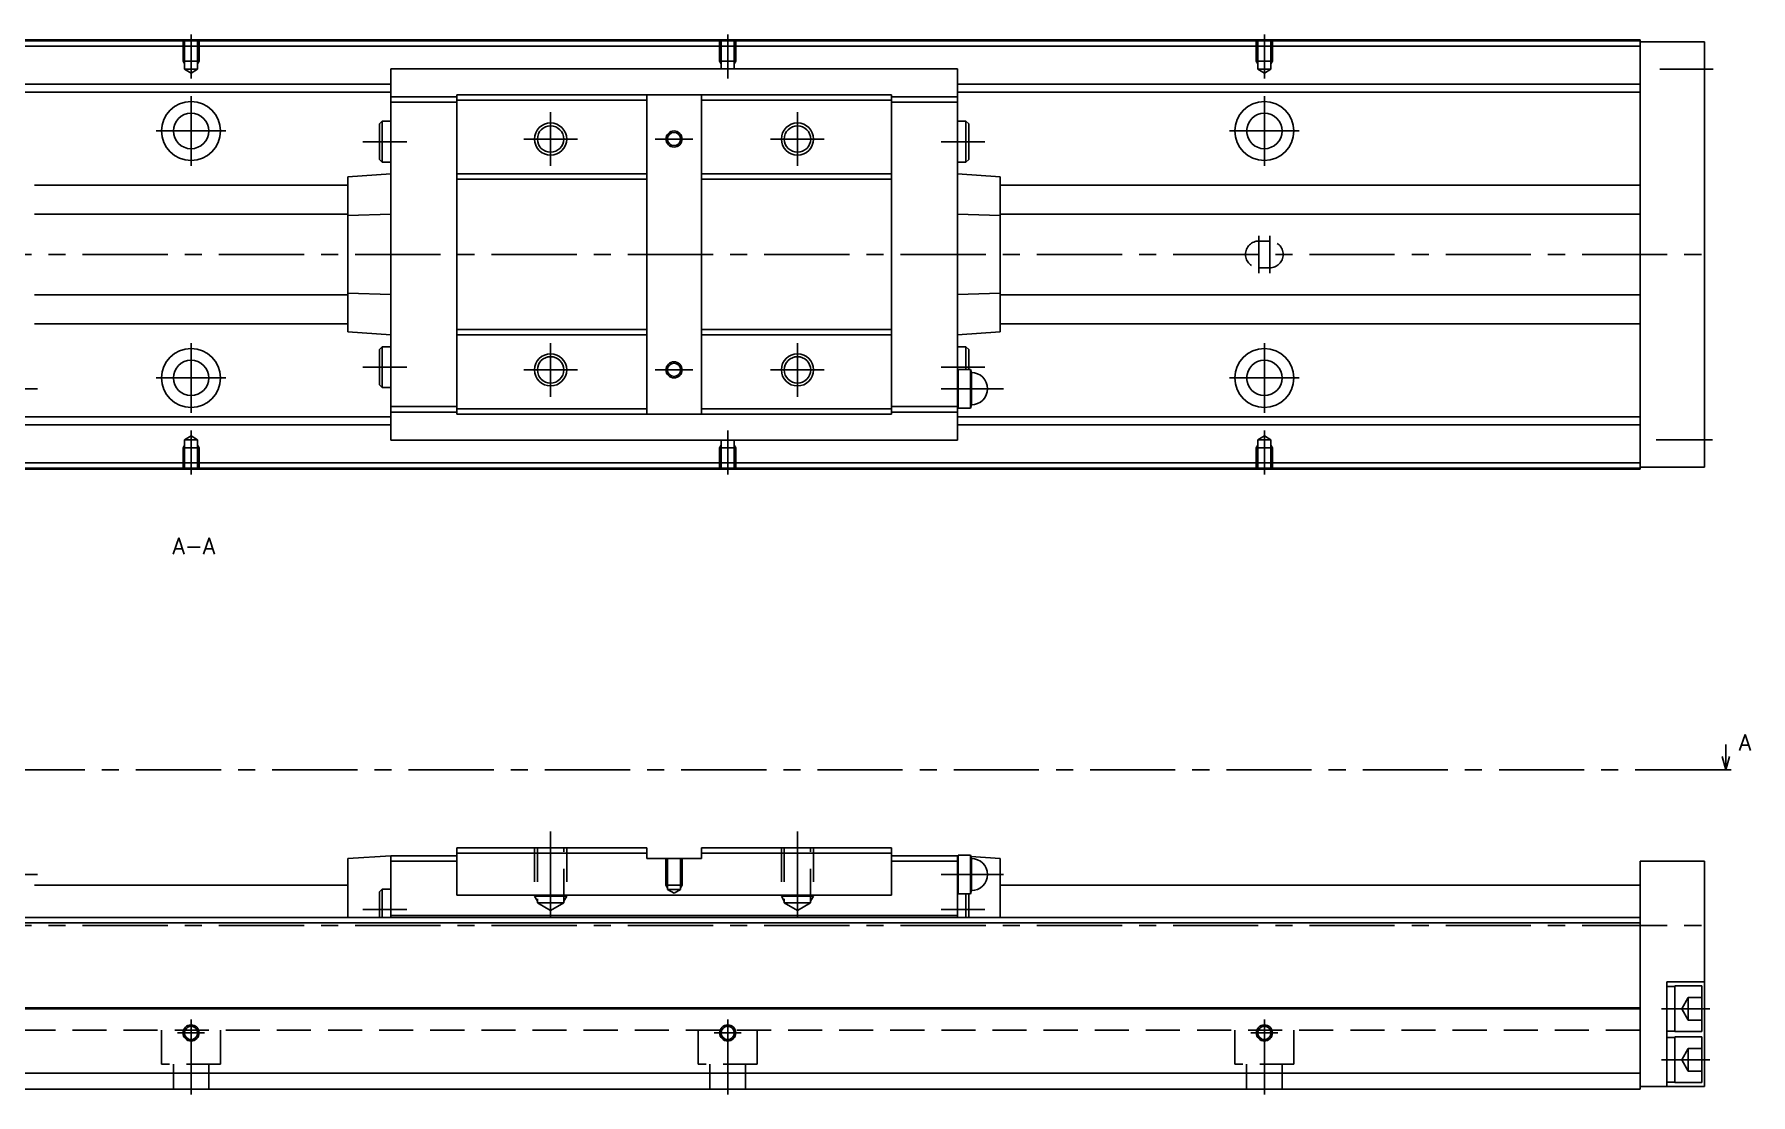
# Model space of a CAD drawing. Extents: x -2 to 939, y -8 to 353.
# Drawn here: x 619.5 to 939.3, y 9 to 206.5 of the extents above; entities that cross this region are included whole.
import ezdxf

# ---------------------------------------------------------------- set-up
doc = ezdxf.new("R2010")
doc.units = 0
doc.header["$LTSCALE"] = 0.5
doc.linetypes.add('CENTER', pattern=[50.8, 31.75, -6.35, 6.35, -6.35])
doc.linetypes.add('DASHED', pattern=[19.05, 12.7, -6.35])
for name, color, linetype in [('MSM_CENTER', 1, 'CENTER'), ('MSM_CONTINUOUS', 7, 'CONTINUOUS'), ('MSM_DASHED', 4, 'DASHED'), ('MSM_NARROW', 5, 'CONTINUOUS'), ('MSM_PART_NUMBER', 7, 'CONTINUOUS')]:
    doc.layers.add(name, color=color, linetype=linetype)
doc.styles.get("Standard").update_dxf_attribs({"font": 'txt.shx', "height": 3, "bigfont": 'bigfont.shx'})

msp = doc.modelspace()

# ---------------------------------------------------------------- linework, layer by layer
at = {"layer": 'MSM_CENTER'}
for p, q in [((648.67, 198.29), (648.67, 206.5)), ((748.67, 198.29), (748.67, 206.5)), ((848.67, 198.29), (848.67, 206.5)), ((922.34, 200), (932.29, 200)), ((648.67, 182), (648.67, 195)), ((715.67, 182), (715.67, 192)), ((761.67, 182), (761.67, 192)), ((848.67, 182), (848.67, 195)), ((642.17, 188.5), (655.17, 188.5)), ((688.87, 186.5), (680.66, 186.5)), ((710.67, 187), (720.67, 187)), ((735.17, 187), (742.17, 187)), ((756.67, 187), (766.67, 187)), ((796.57, 186.5), (788.47, 186.5)), ((842.17, 188.5), (855.17, 188.5)), ((847.67, 162), (847.67, 169)), ((849.67, 162), (849.67, 169)), ((323.67, 165.5), (932.67, 165.5)), ((648.67, 136), (648.67, 149)), ((715.67, 139), (715.67, 149)), ((761.67, 139), (761.67, 149)), ((848.67, 136), (848.67, 149)), ((688.87, 144.5), (680.66, 144.5)), ((710.67, 144), (720.67, 144)), ((735.17, 144), (742.17, 144)), ((756.67, 144), (766.67, 144)), ((796.57, 144.5), (788.47, 144.5)), ((642.17, 142.5), (655.17, 142.5)), ((842.17, 142.5), (855.17, 142.5)), ((620.07, 140.5), (608.47, 140.5)), ((800.07, 140.5), (788.47, 140.5)), ((648.67, 124.5), (648.67, 132.71)), ((748.67, 124.5), (748.67, 132.71)), ((848.67, 124.5), (848.67, 132.71)), ((921.67, 131), (932.17, 131)), ((933.67, 69.5), (320.67, 69.5)), ((715.67, 58), (715.67, 40.3)), ((761.67, 58), (761.67, 40.3)), ((620.07, 50), (608.47, 50)), ((800.07, 50), (788.47, 50)), ((688.87, 43.5), (680.66, 43.5)), ((796.57, 43.5), (788.47, 43.5)), ((323.67, 40.5), (932.67, 40.5)), ((648.67, 23), (648.67, 9)), ((748.67, 23), (748.67, 9)), ((848.67, 23), (848.67, 9)), ((922.67, 25), (931.67, 25)), ((646.17, 20.5), (651.17, 20.5)), ((746.17, 20.5), (751.17, 20.5)), ((846.17, 20.5), (851.17, 20.5)), ((922.67, 15.5), (931.67, 15.5))]:
    msp.add_line(p, q, dxfattribs=at)
at = {"layer": 'MSM_CONTINUOUS'}
for p, q in [((918.67, 205.5), (378.67, 205.5)), ((918.67, 205.3), (378.67, 205.3)), ((918.67, 205.5), (918.67, 125.5)), ((930.67, 205.1), (918.67, 205.1)), ((930.67, 205.1), (930.67, 125.9)), ((918.67, 204.3), (378.67, 204.3)), ((791.47, 200.1), (685.87, 200.1)), ((685.87, 200.1), (685.87, 130.9)), ((791.47, 200.1), (791.47, 130.9)), ((685.87, 197.25), (611.47, 197.25)), ((685.87, 195.75), (611.47, 195.75)), ((779.17, 195.25), (698.17, 195.25)), ((698.17, 195.25), (698.17, 135.75)), ((733.57, 135.75), (733.57, 195.25)), ((743.77, 195.25), (743.77, 135.75)), ((779.17, 195.25), (779.17, 135.75)), ((918.67, 197.25), (791.47, 197.25)), ((918.67, 195.75), (791.47, 195.75)), ((698.17, 194.85), (685.87, 194.85)), ((698.17, 193.85), (685.87, 193.85)), ((733.57, 194.25), (698.17, 194.25)), ((779.17, 194.25), (743.77, 194.25)), ((791.47, 194.85), (779.17, 194.85)), ((791.47, 193.85), (779.17, 193.85)), ((684.27, 190.3), (683.77, 189.8)), ((683.77, 183.2), (683.77, 189.8)), ((684.27, 182.7), (684.27, 190.3)), ((685.87, 190.3), (684.27, 190.3)), ((793.07, 190.3), (791.47, 190.3)), ((793.57, 189.8), (793.07, 190.3)), ((793.07, 182.7), (793.07, 190.3)), ((793.57, 183.2), (793.57, 189.8)), ((683.77, 183.2), (684.27, 182.7)), ((684.27, 182.7), (685.87, 182.7)), ((791.47, 182.7), (793.07, 182.7)), ((793.07, 182.7), (793.57, 183.2)), ((685.87, 180.5), (677.87, 179.94)), ((677.87, 151.06), (677.87, 179.94)), ((733.57, 180.5), (698.17, 180.5)), ((733.57, 179.5), (698.17, 179.5)), ((779.17, 180.5), (743.77, 180.5)), ((779.17, 179.5), (743.77, 179.5)), ((799.47, 179.94), (791.47, 180.5)), ((799.47, 179.94), (799.47, 151.06)), ((677.87, 178.43), (619.47, 178.43)), ((918.67, 178.43), (799.47, 178.43)), ((677.87, 173), (619.47, 173)), ((685.87, 172.98), (677.87, 172.73)), ((799.47, 172.73), (791.47, 172.98)), ((918.67, 173), (799.47, 173)), ((677.87, 158), (619.47, 158)), ((677.87, 158.27), (685.87, 158.02)), ((791.47, 158.02), (799.47, 158.27)), ((799.47, 158), (918.67, 158)), ((677.87, 152.57), (619.47, 152.57)), ((677.87, 151.06), (685.87, 150.5)), ((733.57, 151.5), (698.17, 151.5)), ((733.57, 150.5), (698.17, 150.5)), ((779.17, 151.5), (743.77, 151.5)), ((779.17, 150.5), (743.77, 150.5)), ((791.47, 150.5), (799.47, 151.06)), ((918.67, 152.57), (799.47, 152.57)), ((684.27, 148.3), (683.77, 147.8)), ((683.77, 141.2), (683.77, 147.8)), ((684.27, 140.7), (684.27, 148.3)), ((685.87, 148.3), (684.27, 148.3)), ((793.07, 148.3), (791.47, 148.3)), ((793.57, 147.8), (793.07, 148.3)), ((793.07, 144.1), (793.07, 148.3)), ((793.57, 144.1), (793.57, 147.8)), ((791.63, 144.1), (791.47, 143.5)), ((791.63, 136.9), (791.63, 144.1)), ((793.91, 144.1), (791.63, 144.1)), ((793.91, 136.9), (793.91, 144.1)), ((794.07, 143.5), (793.91, 144.1)), ((683.77, 141.2), (684.27, 140.7)), ((794.07, 137.5), (794.07, 143.5)), ((684.27, 140.7), (685.87, 140.7)), ((685.87, 135.25), (611.47, 135.25)), ((698.17, 137.15), (685.87, 137.15)), ((698.17, 136.15), (685.87, 136.15)), ((733.57, 136.75), (698.17, 136.75)), ((779.17, 135.75), (698.17, 135.75)), ((779.17, 136.75), (743.77, 136.75)), ((791.47, 137.15), (779.17, 137.15)), ((791.47, 136.15), (779.17, 136.15)), ((791.47, 137.5), (791.63, 136.9)), ((918.67, 135.25), (791.47, 135.25)), ((791.63, 136.9), (793.91, 136.9)), ((793.91, 136.9), (794.07, 137.5)), ((685.87, 133.75), (611.47, 133.75)), ((918.67, 133.75), (791.47, 133.75)), ((685.87, 130.9), (791.47, 130.9)), ((918.67, 126.7), (378.67, 126.7)), ((918.67, 125.7), (378.67, 125.7)), ((918.67, 125.5), (378.67, 125.5)), ((930.67, 125.9), (918.67, 125.9)), ((934.67, 69.5), (934.67, 74.23)), ((934.67, 69.5), (934, 72)), ((935.34, 72), (934.67, 69.5)), ((933.67, 69.5), (935.67, 69.5)), ((733.57, 55), (698.17, 55)), ((698.17, 55), (698.17, 46.15)), ((733.57, 53), (733.57, 55)), ((743.77, 55), (743.77, 53)), ((779.17, 55), (743.77, 55)), ((779.17, 55), (779.17, 46.15)), ((677.87, 53), (685.87, 53.5)), ((677.87, 42), (677.87, 53)), ((698.17, 53.5), (685.87, 53.5)), ((685.87, 42), (685.87, 53.5)), ((698.17, 52.5), (685.87, 52.5)), ((733.57, 54), (698.17, 54)), ((733.57, 53), (743.77, 53)), ((779.17, 54), (743.77, 54)), ((791.47, 53.5), (779.17, 53.5)), ((791.47, 52.5), (779.17, 52.5)), ((791.63, 53.6), (791.47, 53)), ((791.47, 53.5), (791.6, 53.49)), ((791.47, 42), (791.47, 53.5)), ((791.63, 46.4), (791.63, 53.6)), ((793.91, 53.6), (791.63, 53.6)), ((794.07, 53), (793.91, 53.6)), ((793.91, 46.4), (793.91, 53.6)), ((793.97, 53.34), (799.47, 53)), ((794.07, 47), (794.07, 53)), ((799.47, 53), (799.47, 42)), ((930.67, 52.5), (918.67, 52.5)), ((918.67, 52.5), (918.67, 10)), ((930.67, 52.5), (930.67, 10.5)), ((677.87, 48), (619.47, 48)), ((918.67, 48), (799.47, 48)), ((684.27, 47.3), (683.77, 46.8)), ((683.77, 42), (683.77, 46.8)), ((684.27, 42), (684.27, 47.3)), ((685.87, 47.3), (684.27, 47.3)), ((779.17, 46.15), (698.17, 46.15)), ((791.47, 47), (791.63, 46.4)), ((791.63, 46.4), (793.91, 46.4)), ((793.07, 42), (793.07, 46.4)), ((793.57, 42), (793.57, 46.4)), ((793.91, 46.4), (794.07, 47)), ((918.67, 42), (378.67, 42)), ((791.47, 42.4), (685.87, 42.4)), ((918.67, 41), (378.67, 41)), ((923.67, 30), (923.67, 10.5)), ((930.67, 30), (923.67, 30)), ((925.17, 29.15), (923.67, 29.15)), ((925.17, 29.25), (925.17, 20.75)), ((930.17, 29.25), (925.17, 29.25)), ((930.17, 29.25), (930.17, 20.75)), ((918.67, 25.2), (378.67, 25.2)), ((918.67, 25), (378.67, 25)), ((923.67, 20.85), (925.17, 20.85)), ((925.17, 19.65), (923.67, 19.65)), ((925.17, 20.75), (930.17, 20.75)), ((925.17, 19.75), (925.17, 11.25)), ((930.17, 19.75), (925.17, 19.75)), ((930.17, 19.75), (930.17, 11.25)), ((918.67, 13), (378.67, 13)), ((918.67, 10), (378.67, 10)), ((918.67, 10.5), (930.67, 10.5)), ((923.67, 11.35), (925.17, 11.35)), ((925.17, 11.25), (930.17, 11.25))]:
    msp.add_line(p, q, dxfattribs=at)
for centre, radius in [((648.67, 188.5), 5.5), ((848.67, 188.5), 5.5), ((648.67, 188.5), 3.3), ((715.67, 187), 2.46), ((761.67, 187), 2.46), ((848.67, 188.5), 3.3), ((738.67, 187), 1.23), ((648.67, 142.5), 5.5), ((848.67, 142.5), 5.5), ((648.67, 142.5), 3.3), ((715.67, 144), 2.46), ((738.67, 144), 1.23), ((761.67, 144), 2.46), ((848.67, 142.5), 3.3), ((648.67, 20.5), 1.23), ((748.67, 20.5), 1.23), ((848.67, 20.5), 1.23)]:
    msp.add_circle(centre, radius, dxfattribs=at)
for centre in [(794.07, 140.5), (794.07, 50)]:
    msp.add_arc(centre, 3, 270, 90, dxfattribs=at)
at = {"layer": 'MSM_DASHED'}
for p, q in [((647.17, 205.5), (647.17, 201.5)), ((647.44, 205.5), (647.44, 200)), ((649.9, 205.5), (649.9, 200)), ((650.17, 205.5), (650.17, 201.5)), ((747.17, 205.5), (747.17, 201.5)), ((747.44, 205.5), (747.44, 200.1)), ((749.9, 205.5), (749.9, 200.1)), ((750.17, 205.5), (750.17, 201.5)), ((847.17, 205.5), (847.17, 201.5)), ((847.44, 205.5), (847.44, 200)), ((849.9, 205.5), (849.9, 200)), ((850.17, 205.5), (850.17, 201.5)), ((647.17, 201.5), (650.17, 201.5)), ((647.17, 201.5), (647.44, 201.03)), ((650.17, 201.5), (649.9, 201.03)), ((747.17, 201.5), (750.17, 201.5)), ((747.17, 201.5), (747.44, 201.03)), ((750.17, 201.5), (749.9, 201.03)), ((847.17, 201.5), (850.17, 201.5)), ((847.17, 201.5), (847.44, 201.03)), ((850.17, 201.5), (849.9, 201.03)), ((647.44, 200), (649.9, 200)), ((647.44, 200), (648.67, 199.29)), ((649.9, 200), (648.67, 199.29)), ((847.44, 200), (849.9, 200)), ((847.44, 200), (848.67, 199.29)), ((849.9, 200), (848.67, 199.29)), ((849.67, 168), (847.67, 168)), ((847.67, 163), (849.67, 163)), ((647.44, 131), (648.67, 131.71)), ((649.9, 131), (648.67, 131.71)), ((847.44, 131), (848.67, 131.71)), ((849.9, 131), (848.67, 131.71)), ((647.17, 129.5), (647.44, 129.97)), ((647.17, 129.5), (650.17, 129.5)), ((647.17, 125.5), (647.17, 129.5)), ((647.44, 131), (649.9, 131)), ((647.44, 125.5), (647.44, 131)), ((649.9, 125.5), (649.9, 131)), ((650.17, 129.5), (649.9, 129.97)), ((650.17, 125.5), (650.17, 129.5)), ((747.17, 129.5), (747.44, 129.97)), ((747.17, 129.5), (750.17, 129.5)), ((747.17, 125.5), (747.17, 129.5)), ((747.44, 125.5), (747.44, 130.9)), ((749.9, 125.5), (749.9, 130.9)), ((750.17, 129.5), (749.9, 129.97)), ((750.17, 125.5), (750.17, 129.5)), ((847.17, 129.5), (847.44, 129.97)), ((847.17, 129.5), (850.17, 129.5)), ((847.17, 125.5), (847.17, 129.5)), ((847.44, 131), (849.9, 131)), ((847.44, 125.5), (847.44, 131)), ((849.9, 125.5), (849.9, 131)), ((850.17, 129.5), (849.9, 129.97)), ((850.17, 125.5), (850.17, 129.5)), ((712.67, 55), (712.67, 46)), ((713.21, 55), (713.21, 44.72)), ((718.12, 44.72), (718.12, 55)), ((718.67, 55), (718.67, 46)), ((758.67, 55), (758.67, 46)), ((759.21, 55), (759.21, 44.72)), ((764.12, 44.72), (764.12, 55)), ((764.67, 55), (764.67, 46)), ((737.17, 53), (737.17, 48)), ((737.44, 53), (737.44, 47.21)), ((739.9, 47.21), (739.9, 53)), ((740.17, 53), (740.17, 48)), ((737.17, 48), (740.17, 48)), ((737.17, 48), (737.44, 47.53)), ((740.17, 48), (739.9, 47.53)), ((712.67, 46), (713.21, 45.06)), ((712.67, 46), (718.67, 46)), ((718.67, 46), (718.12, 45.06)), ((737.44, 47.21), (738.67, 46.5)), ((739.9, 47.21), (737.44, 47.21)), ((738.67, 46.5), (739.9, 47.21)), ((758.67, 46), (764.67, 46)), ((758.67, 46), (759.21, 45.06)), ((764.67, 46), (764.12, 45.06)), ((718.12, 44.72), (713.21, 44.72)), ((713.21, 44.72), (715.67, 43.3)), ((715.67, 43.3), (718.12, 44.72)), ((759.21, 44.72), (761.67, 43.3)), ((764.12, 44.72), (759.21, 44.72)), ((761.67, 43.3), (764.12, 44.72)), ((927.67, 27.12), (926.44, 25)), ((930.17, 27.12), (927.67, 27.12)), ((927.67, 22.88), (927.67, 27.12)), ((918.67, 25.2), (378.67, 25.2)), ((918.67, 25), (378.67, 25)), ((927.67, 22.88), (926.44, 25)), ((927.67, 25), (930.17, 25)), ((930.17, 22.88), (927.67, 22.88)), ((918.67, 21), (378.67, 21)), ((643.17, 21), (643.17, 14.7)), ((654.17, 14.7), (654.17, 21)), ((743.17, 21), (743.17, 14.7)), ((754.17, 14.7), (754.17, 21)), ((843.17, 21), (843.17, 14.7)), ((854.17, 14.7), (854.17, 21)), ((927.67, 17.62), (926.44, 15.5)), ((927.67, 13.38), (927.67, 17.62)), ((930.17, 17.62), (927.67, 17.62)), ((654.17, 14.7), (643.17, 14.7)), ((645.37, 14.7), (645.37, 10)), ((651.97, 10), (651.97, 14.7)), ((754.17, 14.7), (743.17, 14.7)), ((745.37, 14.7), (745.37, 10)), ((751.97, 10), (751.97, 14.7)), ((854.17, 14.7), (843.17, 14.7)), ((845.37, 14.7), (845.37, 10)), ((851.97, 10), (851.97, 14.7)), ((927.67, 13.38), (926.44, 15.5)), ((927.67, 15.5), (930.17, 15.5)), ((930.17, 13.38), (927.67, 13.38))]:
    msp.add_line(p, q, dxfattribs=at)
for centre, start, end in [((847.67, 165.5), 90, 270), ((849.67, 165.5), 270, 90)]:
    msp.add_arc(centre, 2.5, start, end, dxfattribs=at)
at = {"layer": 'MSM_NARROW'}
for centre, radius in [((715.67, 187), 3), ((761.67, 187), 3), ((738.67, 187), 1.5), ((715.67, 144), 3), ((738.67, 144), 1.5), ((761.67, 144), 3), ((648.67, 20.5), 1.5), ((748.67, 20.5), 1.5), ((848.67, 20.5), 1.5)]:
    msp.add_circle(centre, radius, dxfattribs=at)

# ---------------------------------------------------------------- texts
at = {"layer": 'MSM_PART_NUMBER'}
for s, p in [('A-A', (645.21, 109.69)), ('A', (937.1, 73.08))]:
    msp.add_text(s, height=3, dxfattribs=at).set_placement(p)

doc.saveas('drawing.dxf')
